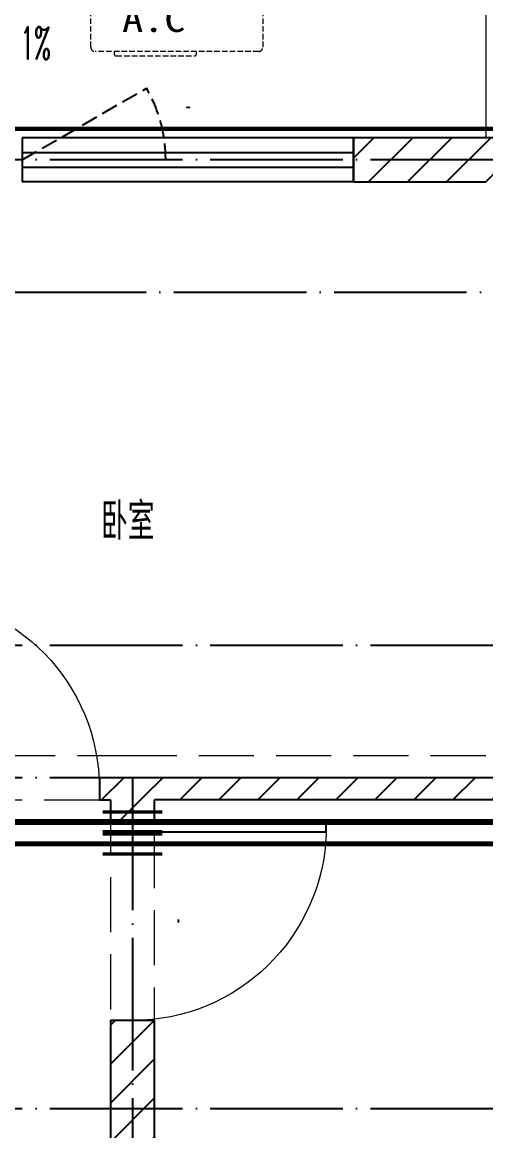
# Model space of a CAD drawing. Extents: x 27938 to 1507990, y 110129 to 923079.
# Drawn here: x 1222264 to 1224364, y 585524 to 590548 of the extents above; entities that cross this region are included whole.
import ezdxf

# ---------------------------------------------------------------- set-up
doc = ezdxf.new("R2010")
doc.units = 0
doc.header["$LTSCALE"] = 1000
doc.header["$MEASUREMENT"] = 0
doc.linetypes.add('DASH', pattern=[0.35, 0.25, -0.1])
doc.linetypes.add('DOTE', pattern=[2.42, 2, -0.2, 0.02, -0.2])
for name, color, linetype in [('----建筑底图', 8, 'Continuous'), ('DOTE', 1, 'Continuous'), ('PIPE-不分区热给水', 5, 'RJ'), ('PIPE-不分区给水', 3, 'J'), ('PUB_HATCH', 8, 'Continuous'), ('PUB_TEXT', 4, 'Continuous'), ('VALVE_不分区给水', 7, 'Continuous'), ('WALL', 9, 'Continuous'), ('WINDOW', 4, 'Continuous'), ('WINDOW_TEXT', 7, 'Continuous')]:
    doc.layers.add(name, color=color, linetype=linetype)
doc.layers.add('S-L主梁线', color=4, linetype='DASH', plot=False)
for name, color, linetype, lineweight in [('平面-排水沟', 86, 'Continuous', 15), ('平面-看线', 45, 'Continuous', 15), ('平面-空调预留孔', 173, 'Continuous', 15)]:
    doc.layers.add(name, color=color, linetype=linetype, lineweight=lineweight)
doc.styles.add('_TCH_DIM', font='SIMPLEX.shx', dxfattribs={"width": 0.7, "bigfont": 'GBCBIG.shx'})
doc.styles.add('_TCH_WINDOW', font='SIMPLEX.shx', dxfattribs={"width": 0.7, "height": 3.5, "bigfont": 'GBCBIG.shx'})
doc.styles.get("Standard").update_dxf_attribs({"font": 'gbenor.shx', "bigfont": 'gbcbig.shx'})
doc.styles.add('黑体', font='simhei.ttf')
doc.linetypes.add('J', pattern='A,3,-0.2,["J",Standard,S=0.25,R=0,X=-0.1,Y=-0.115],-0.2', length=3.4)
doc.linetypes.add('RJ', pattern='A,3,-0.2,["RJ",Standard,S=0.25,R=0,X=-0.1,Y=-0.115],-0.35', length=3.55)
pattern_1 = [(45, (0, 89.76), (-88.3884, 88.3884), [])]

# ---------------------------------------------------------------- blocks, each defined once
blk = doc.blocks.new('gsergvr')
at = {"layer": '平面-空调预留孔', "linetype": 'DASH', "ltscale": 0.1}
for p, q in [((34075.4, 17176.2), (34075.4, 17166.2)), ((34085.4, 17156.2), (34438.2, 17156.2)), ((34448.2, 17166.2), (34448.2, 17176.2))]:
    blk.add_line(p, q, dxfattribs=at)
blk.add_lwpolyline([(34728.6, 17176.2), (33988.6, 17176.2, -0.414214), (33968.6, 17196.2), (33968.6, 17466.2, -0.414214), (33988.6, 17486.2), (34728.6, 17486.2, -0.414214), (34748.6, 17466.2), (34748.6, 17196.2, -0.414214)], format="xyb", close=True, dxfattribs=at)
blk.add_lwpolyline([(34679.3, 17515.3), (34259.5, 17515.3), (34259.5, 17500.2), (34679.3, 17500.2)], close=True, dxfattribs=at)
for centre, start, end in [((34085.4, 17166.2), 180, 270), ((34438.2, 17166.2), 270, 0)]:
    blk.add_arc(centre, 10, start, end, dxfattribs=at)
at = {"layer": '平面-空调预留孔', "color": 251, "linetype": 'DASH', "ltscale": 0.1, "true_color": 0x636466, "style": '黑体', "width": 1.2}
blk.add_text('A.C', height=117.05, dxfattribs=at).set_placement((34110.9, 17264.8))
blk = doc.blocks.new('rtyryrtyeeretee')
at = {"layer": '平面-空调预留孔'}
blk.add_blockref('gsergvr', (635673.5, 326705.8), dxfattribs=at)
blk = doc.blocks.new('$WINLIB2D$00000001')
at = {"color": 0}
for points in [[(-0.5, 0.5), (-0.5, -0.5)], [(-0.5, 0.5), (0.5, 0.5)], [(0.5, -0.5), (0.5, 0.5)], [(0.5, 0.1667), (-0.5, 0.1667)], [(0.5, -0.1667), (-0.5, -0.1667)], [(-0.5, -0.5), (0.5, -0.5)]]:
    blk.add_lwpolyline(points, dxfattribs=at)
blk = doc.blocks.new('$DorLib2D$00000001')
for p, q in [((0.45, 0.975), (0.5, 0.975)), ((0.45, 0), (0.45, 0.975)), ((0.5, 0), (0.5, 0.975)), ((0.5, 0), (0.45, 0))]:
    blk.add_line(p, q)
at = {"lineweight": 13}
blk.add_arc((0.475, 0), 0.975, 91.4693, 180, dxfattribs=at)
blk = doc.blocks.new('A$C149A4CC3')
at = {"layer": 'PUB_HATCH'}
h = blk.add_hatch(dxfattribs=at)
h.set_pattern_fill('普通砖', color=256, scale=50, style=0)
h.set_pattern_definition(pattern_1)
h.paths.add_polyline_path([(-1800, -16510.1), (-2500, -16510.1), (-2500, -16710.1), (-1900, -16710.1), (-1800, -16643.4)])
h = blk.add_hatch(dxfattribs=at)
h.set_pattern_fill('普通砖', color=256, scale=50, style=0)
h.set_pattern_definition(pattern_1)
h.paths.add_polyline_path([(-3500, -19410.1), (-3650, -19410.1), (-3650, -19510.1), (-3600, -19510.1), (-3500, -19476.8)])
h = blk.add_hatch(dxfattribs=at)
h.set_pattern_fill('普通砖', color=256, scale=50, style=0)
h.set_pattern_definition(pattern_1)
h.paths.add_polyline_path([(-1800, -19410.1), (-3500, -19410.1), (-3500, -19476.8), (-3400, -19510.1), (-1800, -19510.1)])
h = blk.add_hatch(dxfattribs=at)
h.set_pattern_fill('普通砖', color=256, scale=50, style=0)
h.set_pattern_definition(pattern_1)
h.paths.add_polyline_path([(-3600, -19510.1), (-3600, -19610.1), (-3400, -19610.1), (-3400, -19510.1), (-3500, -19476.8)])
h = blk.add_hatch(dxfattribs=at)
h.set_pattern_fill('普通砖', color=256, scale=50, style=0)
h.set_pattern_definition(pattern_1)
h.paths.add_polyline_path([(-3400, -23810.1), (-3400, -20510.1), (-3600, -20510.1), (-3600, -23810.1), (-3500, -23910.1)])
at = {"color": 8, "linetype": 'DASH', "ltscale": 0.8, "const_width": 20}
blk.add_lwpolyline([(-1660, -16470.1), (-4840, -16470.1)], dxfattribs=at)
at = {"layer": 'DOTE', "color": 169, "linetype": 'DOTE', "ltscale": 0.3}
for p, q in [((25039.9, -16610.1), (-25818.8, -16610.1)), ((-25818.8, -17209.8), (25039.9, -17209.8)), ((25039.9, -18810.1), (-25818.8, -18810.1)), ((25039.9, -19410.1), (-25818.8, -19410.1)), ((-3500, -19410.1), (-3500, -26899.5)), ((25039.9, -20910.1), (-25818.8, -20910.1))]:
    blk.add_line(p, q, dxfattribs=at)
at = {"layer": 'WALL', "color": 8}
for p, q in [((-1800, -16510.1), (-2500, -16510.1)), ((-2500, -16510.1), (-2500, -16710.1)), ((-2500, -16710.1), (-1900, -16710.1)), ((-3500, -19410.1), (-3650, -19410.1)), ((-3650, -19410.1), (-3650, -19510.1)), ((-1900, -19410.1), (-3500, -19410.1)), ((-3650, -19510.1), (-3600, -19510.1)), ((-3600, -19510.1), (-3600, -19610.1)), ((-1800, -19510.1), (-3400, -19510.1)), ((-3400, -19610.1), (-3400, -19510.1)), ((-3600, -19610.1), (-3400, -19610.1)), ((-3400, -20510.1), (-3600, -20510.1)), ((-3600, -20510.1), (-3600, -23810.1)), ((-3400, -23810.1), (-3400, -20510.1))]:
    blk.add_line(p, q, dxfattribs=at)
at = {"layer": 'WINDOW', "color": 8, "linetype": 'DASH', "ltscale": 0.3}
blk.add_lwpolyline([(-4000, -16610.1), (-3436.9, -16285.5, -0.131485), (-3350, -16610.1)], format="xyb", dxfattribs=at)
at = {"layer": '平面-看线', "color": 8}
blk.add_lwpolyline([(-1900.3, -15810.1), (-1900, -16510.1)], dxfattribs=at)
at = {"color": 8}
blk.add_blockref('rtyryrtyeeretee', (-673331.9, -360001.1), dxfattribs=at)
at = {"layer": 'WINDOW', "color": 8}
ref = blk.add_blockref('$WINLIB2D$00000001', (-3250, -16610.1), dxfattribs=dict(at, xscale=1500, yscale=200, zscale=1500, rotation=180.0000000030314))
ref.add_attrib('A', 'C1514b', (-3255.2, -16374.7), dxfattribs={"layer": 'WINDOW_TEXT', "color": 8, "ltscale": 0.5, "height": 4.25, "rotation": 0, "style": '_TCH_WINDOW', "width": 0.494118})
ref = blk.add_blockref('$DorLib2D$00000001', (-4100, -19460.1), dxfattribs=dict(at, xscale=900, yscale=-900, zscale=900, rotation=179.9999999967761))
ref.add_attrib('A', 'M0922', (-4104.9, -19651.9), dxfattribs={"layer": 'WINDOW_TEXT', "color": 8, "ltscale": 0.5, "height": 4.25, "rotation": 360, "style": '_TCH_WINDOW', "width": 0.494118})
ref = blk.add_blockref('$DorLib2D$00000001', (-3500, -20060.1), dxfattribs=dict(at, xscale=900, yscale=-900, zscale=900, rotation=89.99999999870155))
ref.add_attrib('A', 'M0922', (-3290, -20065), dxfattribs={"layer": 'WINDOW_TEXT', "color": 8, "ltscale": 0.5, "height": 4.25, "rotation": 90, "style": '_TCH_WINDOW', "width": 0.494118})
at = {"layer": 'PUB_TEXT', "color": 8}
blk.add_text('卧室', height=168.79, dxfattribs=at).set_placement((-3643.6, -18332.3))
at = {"layer": '平面-排水沟', "color": 7, "style": '_TCH_DIM', "width": 0.494118}
blk.add_text('1%', height=148.75, dxfattribs=at).set_placement((-4008.7, -16156))
blk = doc.blocks.new('A$C63B2058D')
at = {"layer": 'S-L主梁线', "color": 0, "linetype": 'DASH', "lineweight": 18}
for p, q in [((11750, 5100), (11750, 4300)), ((10150, 1500), (9050, 1500)), ((11750, 1500), (10150, 1500)), ((9050, 1300), (10050, 1300)), ((10050, 1300), (10050, -1550)), ((10250, 1300), (11750, 1300)), ((10250, -1550), (10250, 1300))]:
    blk.add_line(p, q, dxfattribs=at)
blk = doc.blocks.new('$VALVE$00000533')
at = {"ltscale": 0.5, "const_width": 25}
for points in [[(-225, 75), (225, 75)], [(-225, -75), (225, -75)]]:
    blk.add_lwpolyline(points, dxfattribs=at)

msp = doc.modelspace()

# ---------------------------------------------------------------- block references
at = {"layer": '----建筑底图'}
msp.add_blockref('A$C149A4CC3', (1226263.6, 606534.1), dxfattribs=at)

# ---------------------------------------------------------------- next in the draw order: linework, layer by layer
at = {"layer": 'PIPE-不分区热给水', "ltscale": 0.35, "const_width": 22.5}
msp.add_lwpolyline([(1224863.6, 586824), (1221163.6, 586824)], dxfattribs=at)
at = {"layer": 'PIPE-不分区给水', "ltscale": 0.25, "const_width": 27.5}
msp.add_lwpolyline([(1224763.6, 586924), (1221263.6, 586924)], dxfattribs=at)

# ---------------------------------------------------------------- next in the draw order: block references
at = {"layer": 'S-L主梁线', "color": 225, "linetype": 'ByBlock', "lineweight": 18}
msp.add_blockref('A$C63B2058D', (1212613.6, 585724), dxfattribs=at)
at = {"layer": 'VALVE_不分区给水', "xscale": 0.6, "yscale": -0.6, "zscale": 0.6, "rotation": 179.9999999927761}
for p in [(1222763.6, 586924), (1222763.6, 586824)]:
    msp.add_blockref('$VALVE$00000533', p, dxfattribs=at)

doc.saveas('drawing.dxf')
